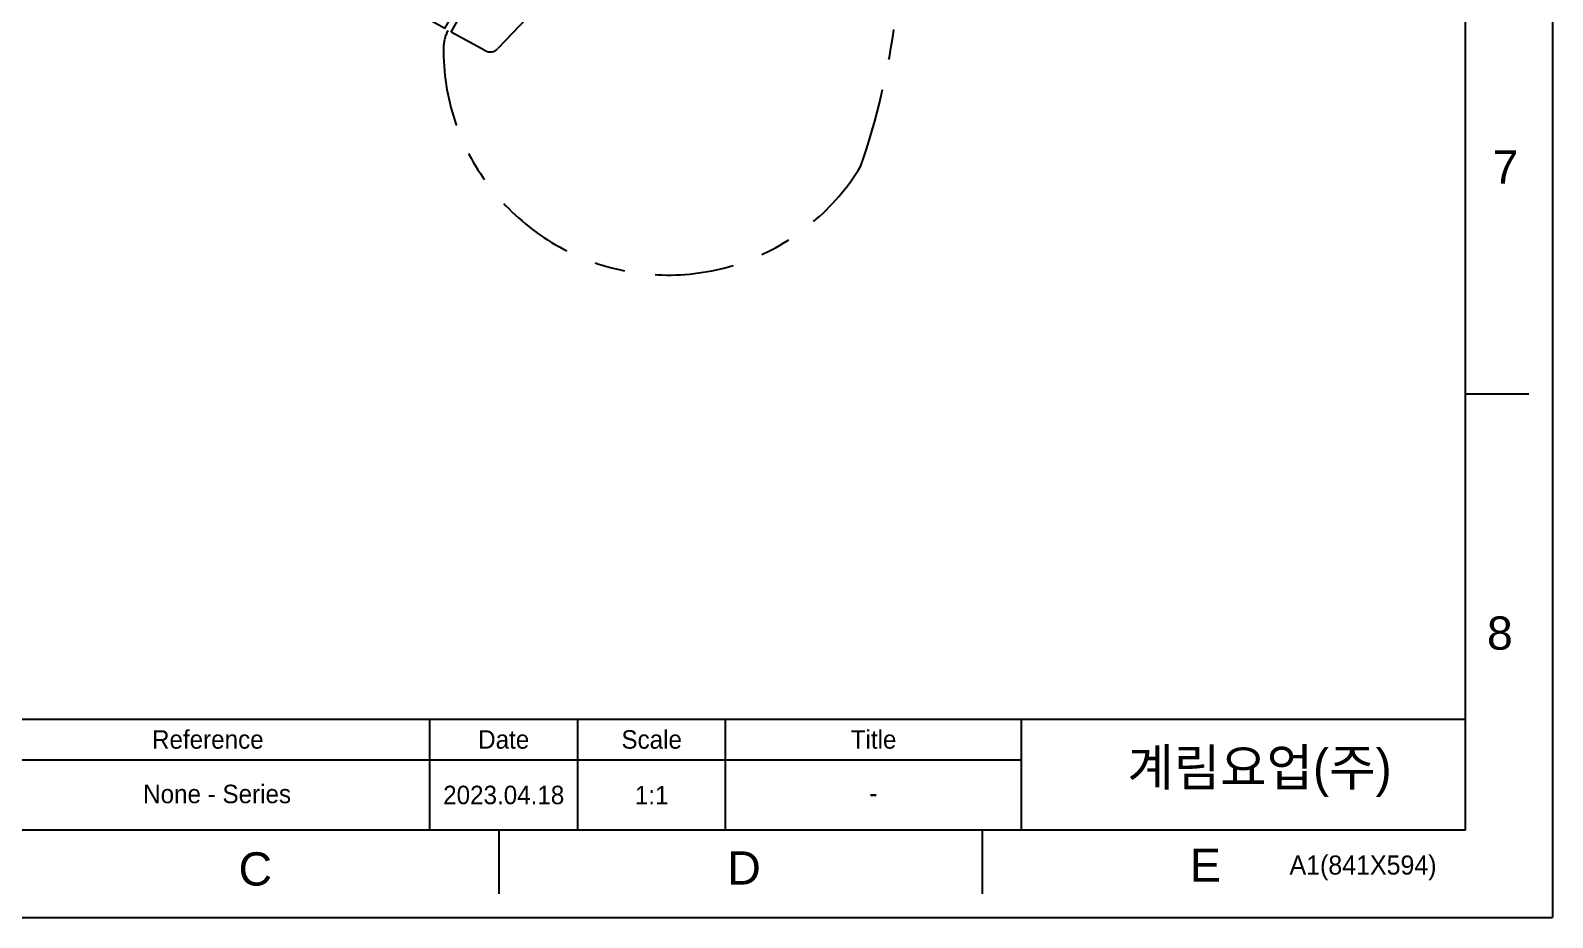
# Model space of a CAD drawing. Header units: millimetres. Extents: x 1657 to 5240, y -256 to 760.
# Drawn here: x 4817.9 to 5240.1, y -256.5 to -10.6 of the extents above; entities that cross this region are included whole.
import ezdxf

# ---------------------------------------------------------------- set-up
doc = ezdxf.new("R2010")
doc.units = ezdxf.units.MM
doc.linetypes.add('CENTER', pattern=[47.5, 22, -8.5, 8.5, -8.5])
doc.linetypes.add('CENTERX2', pattern=[101.6, 63.5, -12.7, 12.7, -12.7])
doc.layers.add('DWG', color=7, linetype='Continuous')
doc.layers.add('TEXT', color=2, linetype='Continuous')
doc.styles.add('ROMANS', font='Gulim.ttf')
doc.styles.get("Standard").update_dxf_attribs({"font": 'arial.ttf'})

# ---------------------------------------------------------------- blocks, each defined once
blk = doc.blocks.new('wt')
at = {"layer": 'DWG'}
for p, q in [((-2.9, 39.75), (-5.82, 28.5)), ((10.68, 42), (0, 42)), ((10.68, 21.9), (10.68, 42)), ((12.68, 21.9), (12.68, 42)), ((23.34, 42), (12.68, 42)), ((29.18, 28.5), (26.27, 39.75)), ((10.68, 28.5), (-5.82, 28.5)), ((-5.82, 22.2), (-5.82, 28.5)), ((29.18, 28.5), (12.68, 28.5)), ((29.18, 22.2), (29.18, 28.5)), ((-5.52, 21.9), (11.68, 21.9)), ((28.88, 21.9), (11.68, 21.9)), ((28.18, 21.9), (25.68, 21.9)), ((-5.82, 13.5), (-5.82, 19.8)), ((-5.52, 20.1), (11.68, 20.1)), ((10.68, 0), (10.68, 20.1)), ((28.88, 20.1), (11.68, 20.1)), ((12.68, 0), (12.68, 20.1)), ((28.18, 20.1), (25.68, 20.1)), ((29.18, 13.5), (29.18, 19.8)), ((-2.9, 2.25), (-5.82, 13.5)), ((10.68, 13.5), (-5.82, 13.5)), ((29.18, 13.5), (12.68, 13.5)), ((29.18, 13.5), (26.24, 2.24)), ((10.68, 0), (0, 0)), ((23.34, 0), (12.68, 0))]:
    blk.add_line(p, q, dxfattribs=at)
for centre, radius, start, end in [((0, 39), 3, 90, 165.4655), ((23.36, 39), 3, 14.5134, 90), ((-5.49, 21), 0.9, 90, 270), ((-5.52, 22.2), 0.3, 180, 270), ((28.85, 21), 0.9, 270, 90), ((28.88, 22.2), 0.3, 270, 0), ((-5.52, 19.8), 0.3, 90, 180), ((28.88, 19.8), 0.3, 0, 90), ((0, 3), 3, 194.5345, 270), ((23.34, 3), 3, 270, 345.3889)]:
    blk.add_arc(centre, radius, start, end, dxfattribs=at)

msp = doc.modelspace()

# ---------------------------------------------------------------- linework, layer by layer
at = {"color": 7, "linetype": 'Continuous'}
for p, q in [((5240.11, 759.6), (5240.11, -256.45)), ((5215.92, -232.26), (5215.92, 735.41)), ((5215.92, -111.3), (5233.5, -111.3)), ((4947.88, -232.27), (4947.88, -249.85)), ((5081.9, -232.26), (5081.91, -249.85)), ((4521.62, -256.45), (5240.11, -256.45))]:
    msp.add_line(p, q, dxfattribs=at)
for p, q in [((4660.92, -201.49), (5215.92, -201.49)), ((4928.68, -232.26), (4928.68, -201.49)), ((4928.68, -232.26), (4928.68, -201.49)), ((4928.68, -232.26), (4928.68, -201.49)), ((4969.71, -232.26), (4969.71, -201.49)), ((5010.75, -232.26), (5010.75, -201.49)), ((5092.82, -232.26), (5092.82, -201.49)), ((4805.57, -212.77), (5092.82, -212.77))]:
    msp.add_line(p, q)
at = {"linetype": 'Continuous'}
msp.add_line((5215.92, -232.26), (4545.81, -232.26), dxfattribs=at)
at = {"color": 1, "linetype": 'CENTER'}
for centre, radius, start, end in [((4849.35, 20.25), 210.33, 341.0241, 3.6011), ((4942.49, -15.43), 10, 151.1735, 179.2992), ((4994.81, -16.07), 62.32, 179.2992, 329.0301)]:
    msp.add_arc(centre, radius, start, end, dxfattribs=at)

# ---------------------------------------------------------------- block references
at = {"color": 250, "rotation": 331.1735468669742}
msp.add_blockref('wt', (4923.53, -4.93), dxfattribs=at)

# ---------------------------------------------------------------- texts
at = {"char_height": 9.22, "attachment_point": 5}
for s, width, insert in [('7', 60.4793, (5227.05, -48.43)), ('8', 60.4793, (5225.5, -177.68)), ('C', 12.0959, (4880.29, -243.05)), ('D', 12.0959, (5015.86, -242.71)), ('E', 12.0959, (5143.83, -241.94))]:
    msp.add_mtext_dynamic_manual_height_columns(s, width=width, gutter_width=15.12, heights=[0], dxfattribs=dict(at, insert=insert))
at = {"layer": 'TEXT', "style": 'ROMANS'}
msp.add_text('A1(841X594)', height=5.2919, dxfattribs=at).set_placement((5167.15, -244.55))
at = {"layer": 'TEXT', "attachment_point": 5, "style": 'ROMANS'}
for s, width, insert, char_height in [('Reference', 123.1052, (4867.12, -207.13), 5.129), ('Date', 41.0351, (4949.19, -207.13), 5.129), ('Scale', 41.0351, (4990.23, -207.13), 5.129), ('Title', 82.0701, (5051.78, -207.13), 5.129), ('None - Series', 123.1052, (4869.69, -222.24), 5.1294), ('2023.04.18', 41.0351, (4949.19, -222.52), 5.129), ('1:1', 41.0351, (4990.23, -222.52), 5.129), ('-', 65.274, (5051.68, -221.95), 5.13)]:
    msp.add_mtext_dynamic_manual_height_columns(s, width=width, gutter_width=25.65, heights=[0], dxfattribs=dict(at, insert=insert, char_height=char_height))
at = {"layer": 'TEXT', "linetype": 'CENTERX2', "insert": (5158.83, -216.38), "char_height": 10.2588, "attachment_point": 5}
msp.add_mtext_dynamic_manual_height_columns('{\\fHYGothic-Medium|b0|i0|c129|p18;계림요업(주)}', width=123.1052, gutter_width=25.65, heights=[0], dxfattribs=at)

doc.saveas('drawing.dxf')
